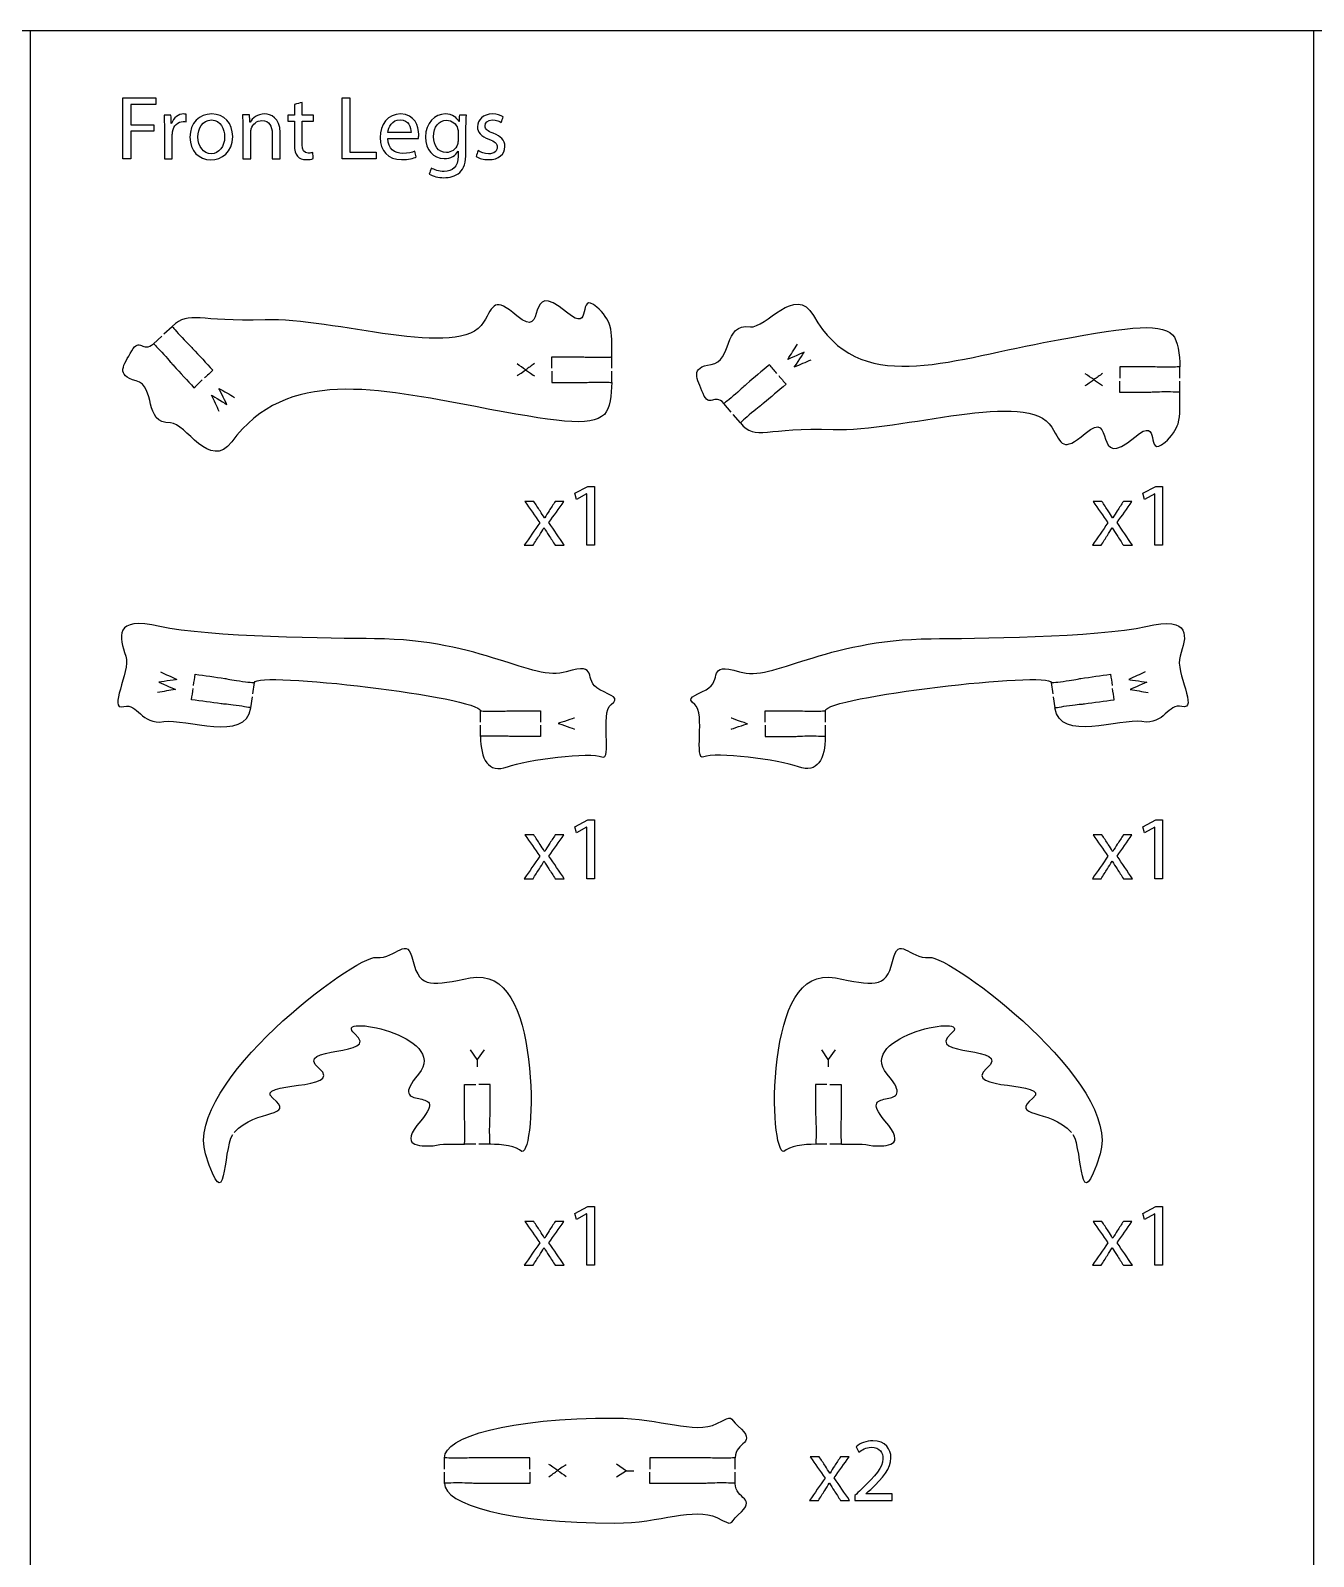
# Model space of a CAD drawing. Extents: x 0 to 710, y 0 to 350.
# Drawn here: x 440 to 590, y 171.9 to 350.4 of the extents above; entities that cross this region are included whole.
import ezdxf

# ---------------------------------------------------------------- set-up
doc = ezdxf.new("R2010")
doc.units = 0
doc.header["$MEASUREMENT"] = 0
doc.layers.add('DEFAULT', color=18, linetype='CONTINUOUS')

msp = doc.modelspace()

# ---------------------------------------------------------------- linework, layer by layer
at = {"layer": 'DEFAULT', "color": 18}
for points in [[(710, 0.35), (0, 0.35), (0, 350.35), (710, 350.35)], [(590, 160.35), (440, 160.35), (440, 350.35), (590, 350.35)]]:
    msp.add_lwpolyline(points, close=True, dxfattribs=at)
at = {"layer": 'DEFAULT', "color": 5}
for points in [[(450.8, 342.49), (454.65, 342.49), (454.65, 341.71), (451.72, 341.71), (451.72, 339.34), (454.42, 339.34), (454.42, 338.58), (451.72, 338.58), (451.72, 335.35), (450.8, 335.35)], [(476.43, 342.49), (477.35, 342.49), (477.35, 336.13), (480.4, 336.13), (480.4, 335.35), (476.43, 335.35)], [(505.03, 296.16), (505.01, 296.16), (503.82, 295.52), (503.64, 296.23), (505.14, 297.03), (505.93, 297.03), (505.93, 290.15), (505.03, 290.15)], [(571.46, 296.16), (571.44, 296.16), (570.24, 295.52), (570.06, 296.23), (571.57, 297.03), (572.36, 297.03), (572.36, 290.15), (571.46, 290.15)], [(505.03, 257.16), (505.01, 257.16), (503.82, 256.52), (503.64, 257.23), (505.14, 258.03), (505.93, 258.03), (505.93, 251.15), (505.03, 251.15)], [(571.46, 257.16), (571.44, 257.16), (570.24, 256.52), (570.06, 257.23), (571.57, 258.03), (572.36, 258.03), (572.36, 251.15), (571.46, 251.15)], [(505.03, 211.95), (505.01, 211.95), (503.82, 211.3), (503.64, 212.01), (505.14, 212.82), (505.93, 212.82), (505.93, 205.94), (505.03, 205.94)], [(571.46, 211.95), (571.44, 211.95), (570.24, 211.3), (570.06, 212.01), (571.57, 212.82), (572.36, 212.82), (572.36, 205.94), (571.46, 205.94)]]:
    msp.add_lwpolyline(points, close=True, dxfattribs=at)
at = {"layer": 'DEFAULT', "color": 1}
for points in [[(454.36, 313.72), (455.34, 314.62)], [(455.59, 314.86), (456.57, 315.75)], [(507.95, 310.85), (507.95, 312.18)], [(574.37, 309.7), (574.37, 311.03)], [(507.95, 309.18), (507.95, 310.51)], [(574.37, 308.03), (574.37, 309.35)], [(521.91, 305.73), (521.05, 306.74)], [(522.99, 304.45), (522.14, 305.46)], [(466, 272.78), (466.18, 274.09)], [(559.35, 274.09), (559.53, 272.78)], [(465.76, 271.12), (465.95, 272.43)], [(559.58, 272.43), (559.76, 271.12)], [(492.61, 269.47), (492.61, 270.79), (492.61, 270.8)], [(532.91, 270.8), (532.91, 269.47)], [(492.61, 267.8), (492.61, 269.12)], [(532.91, 269.12), (532.91, 267.8)], [(492.06, 220.09), (490.73, 220.09)], [(493.73, 220.09), (492.4, 220.09)], [(533.12, 220.1), (531.79, 220.1)], [(534.8, 220.1), (533.47, 220.1)], [(488.39, 182.1), (488.39, 183.43)], [(522.39, 182.1), (522.39, 183.43)], [(488.39, 180.43), (488.39, 181.75)], [(522.39, 180.43), (522.39, 181.75)]]:
    msp.add_lwpolyline(points, dxfattribs=at)
at = {"layer": 'DEFAULT', "color": 18}
for points in [[(492.22, 229.99), (491.44, 231.15)], [(493.02, 231.15), (492.22, 229.99), (492.22, 229.13)], [(533.27, 229.99), (532.5, 231.15)], [(534.08, 231.15), (533.27, 229.99), (533.27, 229.13)], [(508.53, 182.72), (509.69, 181.91), (510.55, 181.91)], [(509.69, 181.91), (508.53, 181.14)]]:
    msp.add_lwpolyline(points, dxfattribs=at)
at = {"layer": 'DEFAULT', "color": 5}
for points, knots in [([(471.77, 341.95), (471.77, 341.46), (471.77, 340.97), (471.77, 340.47), (472.21, 340.47), (472.66, 340.47), (473.1, 340.47), (473.1, 340.24), (473.1, 340), (473.1, 339.77), (472.66, 339.77), (472.21, 339.77), (471.77, 339.77), (471.77, 338.85), (471.77, 337.92), (471.77, 337), (471.77, 336.37), (471.95, 336.01), (472.47, 336.01), (472.71, 336.01), (472.89, 336.04), (473.01, 336.07), (473.02, 335.84), (473.04, 335.61), (473.05, 335.37), (472.87, 335.3), (472.58, 335.25), (472.23, 335.25), (471.79, 335.25), (471.44, 335.38), (471.22, 335.64), (470.96, 335.91), (470.86, 336.37), (470.86, 336.97), (470.86, 337.9), (470.86, 338.83), (470.86, 339.77), (470.6, 339.77), (470.33, 339.77), (470.07, 339.77), (470.07, 340), (470.07, 340.24), (470.07, 340.47), (470.33, 340.47), (470.6, 340.47), (470.86, 340.47), (470.86, 340.88), (470.86, 341.29), (470.86, 341.7), (471.16, 341.78), (471.47, 341.86), (471.77, 341.95)], [2.670674, 2.670674, 2.670674, 2.670674, 6.840674, 6.840674, 6.840674, 10.619674, 10.619674, 10.619674, 12.629674, 12.629674, 12.629674, 16.408674, 16.408674, 16.408674, 24.238674, 24.238674, 24.238674, 25.238674, 25.238674, 25.238674, 26.238674, 26.238674, 26.238674, 28.223305, 28.223305, 28.223305, 29.223305, 29.223305, 29.223305, 30.223305, 30.223305, 30.223305, 31.223305, 31.223305, 31.223305, 39.143305, 39.143305, 39.143305, 41.393305, 41.393305, 41.393305, 43.403305, 43.403305, 43.403305, 45.653305, 45.653305, 45.653305, 49.133305, 49.133305, 49.133305, 51.803979, 51.803979, 51.803979, 51.803979]), ([(455.65, 338.88), (455.65, 339.48), (455.64, 340), (455.61, 340.47), (455.88, 340.47), (456.15, 340.47), (456.42, 340.47), (456.43, 340.14), (456.45, 339.8), (456.46, 339.47), (456.47, 339.47), (456.48, 339.47), (456.5, 339.47), (456.73, 340.16), (457.29, 340.59), (457.92, 340.59), (458.02, 340.59), (458.1, 340.58), (458.18, 340.56), (458.18, 340.27), (458.18, 339.97), (458.18, 339.68), (458.09, 339.7), (457.99, 339.71), (457.86, 339.71), (457.21, 339.71), (456.74, 339.22), (456.61, 338.52), (456.59, 338.39), (456.57, 338.24), (456.57, 338.08), (456.57, 337.17), (456.57, 336.26), (456.57, 335.35), (456.27, 335.35), (455.96, 335.35), (455.65, 335.35), (455.65, 336.53), (455.65, 337.7), (455.65, 338.88)], [9.989, 9.989, 9.989, 9.989, 10.989, 10.989, 10.989, 13.298, 13.298, 13.298, 16.148421, 16.148421, 16.148421, 16.268421, 16.268421, 16.268421, 17.268421, 17.268421, 17.268421, 18.268421, 18.268421, 18.268421, 20.759421, 20.759421, 20.759421, 21.759421, 21.759421, 21.759421, 22.759421, 22.759421, 22.759421, 23.759421, 23.759421, 23.759421, 31.498421, 31.498421, 31.498421, 34.107421, 34.107421, 34.107421, 44.096421, 44.096421, 44.096421, 44.096421]), ([(463.64, 337.96), (463.64, 336.06), (462.33, 335.24), (461.09, 335.24), (459.7, 335.24), (458.64, 336.25), (458.64, 337.87), (458.64, 339.59), (459.76, 340.59), (461.18, 340.59), (462.65, 340.59), (463.64, 339.52), (463.64, 337.96)], [1, 1, 1, 1, 2, 2, 2, 3, 3, 3, 4, 4, 4, 5, 5, 5, 5]), ([(459.58, 337.9), (459.58, 336.78), (460.22, 335.94), (461.13, 335.94), (462.02, 335.94), (462.69, 336.77), (462.69, 337.92), (462.69, 338.79), (462.26, 339.89), (461.16, 339.89), (460.05, 339.89), (459.58, 338.88), (459.58, 337.9)], [0, 0, 0, 0, 1, 1, 1, 2, 2, 2, 3, 3, 3, 4, 4, 4, 4]), ([(464.82, 339.09), (464.82, 339.62), (464.81, 340.05), (464.77, 340.48), (465.05, 340.48), (465.32, 340.48), (465.6, 340.48), (465.62, 340.19), (465.64, 339.91), (465.65, 339.63), (465.66, 339.63), (465.67, 339.63), (465.67, 339.63), (465.93, 340.11), (466.52, 340.59), (467.37, 340.59), (468.08, 340.59), (469.18, 340.17), (469.18, 338.41), (469.18, 337.39), (469.18, 336.37), (469.18, 335.35), (468.87, 335.35), (468.56, 335.35), (468.25, 335.35), (468.25, 336.34), (468.25, 337.32), (468.25, 338.31), (468.25, 339.13), (467.94, 339.82), (467.06, 339.82), (466.45, 339.82), (465.97, 339.38), (465.81, 338.87), (465.77, 338.75), (465.75, 338.59), (465.75, 338.43), (465.75, 337.41), (465.75, 336.38), (465.75, 335.35), (465.44, 335.35), (465.13, 335.35), (464.82, 335.35), (464.82, 336.6), (464.82, 337.84), (464.82, 339.09)], [10.59, 10.59, 10.59, 10.59, 11.59, 11.59, 11.59, 13.93, 13.93, 13.93, 16.335681, 16.335681, 16.335681, 16.395681, 16.395681, 16.395681, 17.395681, 17.395681, 17.395681, 18.395681, 18.395681, 18.395681, 27.065681, 27.065681, 27.065681, 29.704681, 29.704681, 29.704681, 38.074681, 38.074681, 38.074681, 39.074681, 39.074681, 39.074681, 40.074681, 40.074681, 40.074681, 41.074681, 41.074681, 41.074681, 49.804681, 49.804681, 49.804681, 52.444681, 52.444681, 52.444681, 63.034681, 63.034681, 63.034681, 63.034681]), ([(481.76, 337.74), (481.78, 336.49), (482.59, 335.97), (483.52, 335.97), (484.18, 335.97), (484.59, 336.08), (484.94, 336.23), (484.99, 336.01), (485.04, 335.79), (485.09, 335.56), (484.77, 335.42), (484.2, 335.25), (483.39, 335.25), (481.81, 335.25), (480.87, 336.28), (480.87, 337.83), (480.87, 339.37), (481.78, 340.59), (483.27, 340.59), (484.95, 340.59), (485.39, 339.12), (485.39, 338.18), (485.39, 337.99), (485.37, 337.84), (485.36, 337.74), (484.16, 337.74), (482.96, 337.74), (481.76, 337.74)], [10.199, 10.199, 10.199, 10.199, 11.199, 11.199, 11.199, 12.199, 12.199, 12.199, 14.141602, 14.141602, 14.141602, 15.141602, 15.141602, 15.141602, 16.141602, 16.141602, 16.141602, 17.141602, 17.141602, 17.141602, 18.141602, 18.141602, 18.141602, 19.141602, 19.141602, 19.141602, 29.340602, 29.340602, 29.340602, 29.340602]), ([(484.49, 338.41), (484.5, 339), (484.25, 339.92), (483.2, 339.92), (482.26, 339.92), (481.85, 339.06), (481.77, 338.41), (482.68, 338.41), (483.58, 338.41), (484.49, 338.41)], [7.709, 7.709, 7.709, 7.709, 8.709, 8.709, 8.709, 9.709, 9.709, 9.709, 17.418, 17.418, 17.418, 17.418]), ([(490.96, 340.47), (490.94, 340.1), (490.91, 339.69), (490.91, 339.07), (490.91, 338.08), (490.91, 337.08), (490.91, 336.09), (490.91, 334.92), (490.68, 334.2), (490.18, 333.75), (489.69, 333.29), (488.97, 333.14), (488.32, 333.14), (487.71, 333.14), (487.03, 333.29), (486.62, 333.56), (486.7, 333.8), (486.77, 334.04), (486.85, 334.27), (487.19, 334.06), (487.72, 333.87), (488.35, 333.87), (489.31, 333.87), (490, 334.37), (490, 335.66), (490, 335.85), (490, 336.04), (490, 336.23), (490, 336.23), (489.99, 336.23), (489.98, 336.23), (489.7, 335.75), (489.15, 335.37), (488.35, 335.37), (487.08, 335.37), (486.17, 336.45), (486.17, 337.87), (486.17, 339.61), (487.31, 340.59), (488.48, 340.59), (489.37, 340.59), (489.86, 340.13), (490.08, 339.7), (490.09, 339.7), (490.09, 339.7), (490.1, 339.7), (490.11, 339.96), (490.13, 340.22), (490.14, 340.47), (490.41, 340.47), (490.69, 340.47), (490.96, 340.47)], [2.309, 2.309, 2.309, 2.309, 3.309, 3.309, 3.309, 11.738, 11.738, 11.738, 12.738, 12.738, 12.738, 13.738, 13.738, 13.738, 14.738, 14.738, 14.738, 16.852635, 16.852635, 16.852635, 17.852635, 17.852635, 17.852635, 18.852635, 18.852635, 18.852635, 20.472635, 20.472635, 20.472635, 20.531635, 20.531635, 20.531635, 21.531635, 21.531635, 21.531635, 22.531635, 22.531635, 22.531635, 23.531635, 23.531635, 23.531635, 24.531635, 24.531635, 24.531635, 24.592635, 24.592635, 24.592635, 26.78592, 26.78592, 26.78592, 29.09492, 29.09492, 29.09492, 29.09492]), ([(489.99, 338.45), (489.99, 338.61), (489.98, 338.75), (489.94, 338.88), (489.77, 339.42), (489.32, 339.86), (488.64, 339.86), (487.75, 339.86), (487.12, 339.11), (487.12, 337.92), (487.12, 336.92), (487.62, 336.08), (488.63, 336.08), (489.2, 336.08), (489.72, 336.44), (489.92, 337.04), (489.97, 337.19), (489.99, 337.37), (489.99, 337.53), (489.99, 337.84), (489.99, 338.15), (489.99, 338.45)], [2.61, 2.61, 2.61, 2.61, 3.61, 3.61, 3.61, 4.61, 4.61, 4.61, 5.61, 5.61, 5.61, 6.61, 6.61, 6.61, 7.61, 7.61, 7.61, 8.61, 8.61, 8.61, 11.22, 11.22, 11.22, 11.22]), ([(492.33, 336.31), (492.61, 336.13), (493.09, 335.93), (493.56, 335.93), (494.24, 335.93), (494.56, 336.27), (494.56, 336.7), (494.56, 337.14), (494.29, 337.38), (493.6, 337.64), (492.68, 337.97), (492.25, 338.47), (492.25, 339.09), (492.25, 339.91), (492.91, 340.59), (494.02, 340.59), (494.53, 340.59), (494.99, 340.44), (495.27, 340.27), (495.2, 340.05), (495.12, 339.82), (495.04, 339.6), (494.84, 339.72), (494.47, 339.89), (493.99, 339.89), (493.44, 339.89), (493.14, 339.58), (493.14, 339.19), (493.14, 338.77), (493.44, 338.58), (494.11, 338.33), (495, 337.99), (495.46, 337.54), (495.46, 336.78), (495.46, 335.88), (494.76, 335.25), (493.54, 335.25), (492.98, 335.25), (492.46, 335.38), (492.1, 335.6), (492.18, 335.83), (492.26, 336.07), (492.33, 336.31)], [2.115585, 2.115585, 2.115585, 2.115585, 3.115585, 3.115585, 3.115585, 4.115585, 4.115585, 4.115585, 5.115585, 5.115585, 5.115585, 6.115585, 6.115585, 6.115585, 7.115585, 7.115585, 7.115585, 8.115585, 8.115585, 8.115585, 10.145531, 10.145531, 10.145531, 11.145531, 11.145531, 11.145531, 12.145531, 12.145531, 12.145531, 13.145531, 13.145531, 13.145531, 14.145531, 14.145531, 14.145531, 15.145531, 15.145531, 15.145531, 16.145531, 16.145531, 16.145531, 18.261116, 18.261116, 18.261116, 18.261116]), ([(498.84, 295.27), (499.09, 294.91), (499.33, 294.54), (499.57, 294.17), (499.76, 293.89), (499.92, 293.62), (500.09, 293.34), (500.1, 293.34), (500.11, 293.34), (500.12, 293.34), (500.29, 293.64), (500.46, 293.91), (500.63, 294.18), (500.87, 294.55), (501.11, 294.91), (501.35, 295.27), (501.69, 295.27), (502.02, 295.27), (502.36, 295.27), (501.77, 294.45), (501.19, 293.62), (500.61, 292.8), (501.21, 291.92), (501.81, 291.03), (502.41, 290.15), (502.06, 290.15), (501.7, 290.15), (501.35, 290.15), (501.1, 290.54), (500.85, 290.92), (500.6, 291.31), (500.4, 291.6), (500.23, 291.89), (500.05, 292.2), (500.04, 292.2), (500.03, 292.2), (500.03, 292.2), (499.86, 291.89), (499.68, 291.61), (499.49, 291.31), (499.24, 290.92), (498.99, 290.54), (498.75, 290.15), (498.4, 290.15), (498.06, 290.15), (497.72, 290.15), (498.33, 291.02), (498.93, 291.9), (499.54, 292.77), (498.96, 293.6), (498.38, 294.44), (497.81, 295.27), (498.15, 295.27), (498.5, 295.27), (498.84, 295.27)], [0, 0, 0, 0, 3.743683, 3.743683, 3.743683, 4.743683, 4.743683, 4.743683, 4.833683, 4.833683, 4.833683, 5.833683, 5.833683, 5.833683, 9.536344, 9.536344, 9.536344, 12.386344, 12.386344, 12.386344, 20.974648, 20.974648, 20.974648, 30.043815, 30.043815, 30.043815, 33.043815, 33.043815, 33.043815, 36.945515, 36.945515, 36.945515, 37.945515, 37.945515, 37.945515, 38.006515, 38.006515, 38.006515, 39.006515, 39.006515, 39.006515, 42.892459, 42.892459, 42.892459, 45.801459, 45.801459, 45.801459, 54.830489, 54.830489, 54.830489, 63.475398, 63.475398, 63.475398, 66.415398, 66.415398, 66.415398, 66.415398]), ([(565.27, 295.27), (565.51, 294.91), (565.76, 294.54), (566, 294.17), (566.19, 293.89), (566.35, 293.62), (566.52, 293.34), (566.53, 293.34), (566.54, 293.34), (566.55, 293.34), (566.72, 293.64), (566.89, 293.91), (567.06, 294.18), (567.3, 294.55), (567.54, 294.91), (567.78, 295.27), (568.11, 295.27), (568.45, 295.27), (568.78, 295.27), (568.2, 294.45), (567.62, 293.62), (567.04, 292.8), (567.64, 291.92), (568.24, 291.03), (568.84, 290.15), (568.48, 290.15), (568.13, 290.15), (567.78, 290.15), (567.53, 290.54), (567.28, 290.92), (567.03, 291.31), (566.82, 291.6), (566.66, 291.89), (566.48, 292.2), (566.47, 292.2), (566.46, 292.2), (566.45, 292.2), (566.28, 291.89), (566.1, 291.61), (565.91, 291.31), (565.67, 290.92), (565.42, 290.54), (565.17, 290.15), (564.83, 290.15), (564.49, 290.15), (564.15, 290.15), (564.75, 291.02), (565.36, 291.9), (565.97, 292.77), (565.39, 293.6), (564.81, 294.44), (564.23, 295.27), (564.58, 295.27), (564.92, 295.27), (565.27, 295.27)], [0, 0, 0, 0, 3.743683, 3.743683, 3.743683, 4.743683, 4.743683, 4.743683, 4.833683, 4.833683, 4.833683, 5.833683, 5.833683, 5.833683, 9.536344, 9.536344, 9.536344, 12.386344, 12.386344, 12.386344, 20.974648, 20.974648, 20.974648, 30.043815, 30.043815, 30.043815, 33.043815, 33.043815, 33.043815, 36.945515, 36.945515, 36.945515, 37.945515, 37.945515, 37.945515, 38.006515, 38.006515, 38.006515, 39.006515, 39.006515, 39.006515, 42.892459, 42.892459, 42.892459, 45.801459, 45.801459, 45.801459, 54.830489, 54.830489, 54.830489, 63.475398, 63.475398, 63.475398, 66.415398, 66.415398, 66.415398, 66.415398]), ([(498.84, 256.27), (499.09, 255.91), (499.33, 255.54), (499.57, 255.17), (499.76, 254.89), (499.92, 254.62), (500.09, 254.34), (500.1, 254.34), (500.11, 254.34), (500.12, 254.34), (500.29, 254.64), (500.46, 254.91), (500.63, 255.18), (500.87, 255.55), (501.11, 255.91), (501.35, 256.27), (501.69, 256.27), (502.02, 256.27), (502.36, 256.27), (501.77, 255.45), (501.19, 254.62), (500.61, 253.8), (501.21, 252.92), (501.81, 252.03), (502.41, 251.15), (502.06, 251.15), (501.7, 251.15), (501.35, 251.15), (501.1, 251.54), (500.85, 251.92), (500.6, 252.31), (500.4, 252.6), (500.23, 252.89), (500.05, 253.19), (500.04, 253.19), (500.03, 253.19), (500.03, 253.19), (499.86, 252.89), (499.68, 252.61), (499.49, 252.31), (499.24, 251.92), (498.99, 251.54), (498.75, 251.15), (498.4, 251.15), (498.06, 251.15), (497.72, 251.15), (498.33, 252.02), (498.93, 252.89), (499.54, 253.77), (498.96, 254.6), (498.38, 255.44), (497.81, 256.27), (498.15, 256.27), (498.5, 256.27), (498.84, 256.27)], [0, 0, 0, 0, 3.743683, 3.743683, 3.743683, 4.743683, 4.743683, 4.743683, 4.833683, 4.833683, 4.833683, 5.833683, 5.833683, 5.833683, 9.536344, 9.536344, 9.536344, 12.386344, 12.386344, 12.386344, 20.975465, 20.975465, 20.975465, 30.044633, 30.044633, 30.044633, 33.044633, 33.044633, 33.044633, 36.94717, 36.94717, 36.94717, 37.94717, 37.94717, 37.94717, 38.00817, 38.00817, 38.00817, 39.00817, 39.00817, 39.00817, 42.894956, 42.894956, 42.894956, 45.803956, 45.803956, 45.803956, 54.833806, 54.833806, 54.833806, 63.478715, 63.478715, 63.478715, 66.418715, 66.418715, 66.418715, 66.418715]), ([(565.27, 256.27), (565.51, 255.91), (565.76, 255.54), (566, 255.17), (566.19, 254.89), (566.35, 254.62), (566.52, 254.34), (566.53, 254.34), (566.54, 254.34), (566.55, 254.34), (566.72, 254.64), (566.89, 254.91), (567.06, 255.18), (567.3, 255.55), (567.54, 255.91), (567.78, 256.27), (568.11, 256.27), (568.45, 256.27), (568.78, 256.27), (568.2, 255.45), (567.62, 254.62), (567.04, 253.8), (567.64, 252.92), (568.24, 252.03), (568.84, 251.15), (568.48, 251.15), (568.13, 251.15), (567.78, 251.15), (567.53, 251.54), (567.28, 251.92), (567.03, 252.31), (566.82, 252.6), (566.66, 252.89), (566.48, 253.19), (566.47, 253.19), (566.46, 253.19), (566.45, 253.19), (566.28, 252.89), (566.1, 252.61), (565.91, 252.31), (565.67, 251.92), (565.42, 251.54), (565.17, 251.15), (564.83, 251.15), (564.49, 251.15), (564.15, 251.15), (564.75, 252.02), (565.36, 252.89), (565.97, 253.77), (565.39, 254.6), (564.81, 255.44), (564.23, 256.27), (564.58, 256.27), (564.92, 256.27), (565.27, 256.27)], [0, 0, 0, 0, 3.743683, 3.743683, 3.743683, 4.743683, 4.743683, 4.743683, 4.833683, 4.833683, 4.833683, 5.833683, 5.833683, 5.833683, 9.536344, 9.536344, 9.536344, 12.386344, 12.386344, 12.386344, 20.975465, 20.975465, 20.975465, 30.044633, 30.044633, 30.044633, 33.044633, 33.044633, 33.044633, 36.94717, 36.94717, 36.94717, 37.94717, 37.94717, 37.94717, 38.00817, 38.00817, 38.00817, 39.00817, 39.00817, 39.00817, 42.894956, 42.894956, 42.894956, 45.803956, 45.803956, 45.803956, 54.833806, 54.833806, 54.833806, 63.478715, 63.478715, 63.478715, 66.418715, 66.418715, 66.418715, 66.418715]), ([(498.84, 211.06), (499.09, 210.69), (499.33, 210.32), (499.57, 209.96), (499.76, 209.67), (499.92, 209.41), (500.09, 209.12), (500.1, 209.12), (500.11, 209.12), (500.12, 209.12), (500.29, 209.43), (500.46, 209.69), (500.63, 209.97), (500.87, 210.33), (501.11, 210.7), (501.35, 211.06), (501.69, 211.06), (502.02, 211.06), (502.36, 211.06), (501.77, 210.23), (501.19, 209.41), (500.61, 208.58), (501.21, 207.7), (501.81, 206.82), (502.41, 205.94), (502.06, 205.94), (501.7, 205.94), (501.35, 205.94), (501.1, 206.32), (500.85, 206.71), (500.6, 207.09), (500.4, 207.39), (500.23, 207.67), (500.05, 207.98), (500.04, 207.98), (500.03, 207.98), (500.03, 207.98), (499.86, 207.67), (499.68, 207.4), (499.49, 207.09), (499.24, 206.71), (498.99, 206.32), (498.75, 205.94), (498.4, 205.94), (498.06, 205.94), (497.72, 205.94), (498.33, 206.81), (498.93, 207.68), (499.54, 208.55), (498.96, 209.39), (498.38, 210.22), (497.81, 211.06), (498.15, 211.06), (498.5, 211.06), (498.84, 211.06)], [0, 0, 0, 0, 3.743683, 3.743683, 3.743683, 4.743683, 4.743683, 4.743683, 4.833683, 4.833683, 4.833683, 5.833683, 5.833683, 5.833683, 9.536344, 9.536344, 9.536344, 12.386344, 12.386344, 12.386344, 20.975465, 20.975465, 20.975465, 30.044633, 30.044633, 30.044633, 33.044633, 33.044633, 33.044633, 36.94717, 36.94717, 36.94717, 37.94717, 37.94717, 37.94717, 38.00817, 38.00817, 38.00817, 39.00817, 39.00817, 39.00817, 42.894956, 42.894956, 42.894956, 45.803956, 45.803956, 45.803956, 54.833806, 54.833806, 54.833806, 63.478715, 63.478715, 63.478715, 66.418715, 66.418715, 66.418715, 66.418715]), ([(565.27, 211.06), (565.51, 210.69), (565.76, 210.32), (566, 209.96), (566.19, 209.67), (566.35, 209.41), (566.52, 209.12), (566.53, 209.12), (566.54, 209.12), (566.55, 209.12), (566.72, 209.43), (566.89, 209.69), (567.06, 209.97), (567.3, 210.33), (567.54, 210.7), (567.78, 211.06), (568.11, 211.06), (568.45, 211.06), (568.78, 211.06), (568.2, 210.23), (567.62, 209.41), (567.04, 208.58), (567.64, 207.7), (568.24, 206.82), (568.84, 205.94), (568.48, 205.94), (568.13, 205.94), (567.78, 205.94), (567.53, 206.32), (567.28, 206.71), (567.03, 207.09), (566.82, 207.39), (566.66, 207.67), (566.48, 207.98), (566.47, 207.98), (566.46, 207.98), (566.45, 207.98), (566.28, 207.67), (566.1, 207.4), (565.91, 207.09), (565.67, 206.71), (565.42, 206.32), (565.17, 205.94), (564.83, 205.94), (564.49, 205.94), (564.15, 205.94), (564.75, 206.81), (565.36, 207.68), (565.97, 208.55), (565.39, 209.39), (564.81, 210.22), (564.23, 211.06), (564.58, 211.06), (564.92, 211.06), (565.27, 211.06)], [0, 0, 0, 0, 3.743683, 3.743683, 3.743683, 4.743683, 4.743683, 4.743683, 4.833683, 4.833683, 4.833683, 5.833683, 5.833683, 5.833683, 9.536344, 9.536344, 9.536344, 12.386344, 12.386344, 12.386344, 20.975465, 20.975465, 20.975465, 30.044633, 30.044633, 30.044633, 33.044633, 33.044633, 33.044633, 36.94717, 36.94717, 36.94717, 37.94717, 37.94717, 37.94717, 38.00817, 38.00817, 38.00817, 39.00817, 39.00817, 39.00817, 42.894956, 42.894956, 42.894956, 45.803956, 45.803956, 45.803956, 54.833806, 54.833806, 54.833806, 63.478715, 63.478715, 63.478715, 66.418715, 66.418715, 66.418715, 66.418715]), ([(536.37, 178.43), (536.37, 178.62), (536.37, 178.81), (536.37, 179), (536.62, 179.23), (536.86, 179.47), (537.1, 179.71), (538.86, 181.38), (539.65, 182.27), (539.66, 183.3), (539.66, 184), (539.33, 184.65), (538.3, 184.65), (537.67, 184.65), (537.16, 184.33), (536.84, 184.07), (536.74, 184.29), (536.64, 184.5), (536.54, 184.72), (537.02, 185.13), (537.7, 185.42), (538.49, 185.42), (539.97, 185.42), (540.6, 184.41), (540.6, 183.42), (540.6, 182.15), (539.67, 181.12), (538.23, 179.73), (538.04, 179.56), (537.86, 179.39), (537.67, 179.22), (537.67, 179.21), (537.67, 179.21), (537.67, 179.2), (538.7, 179.2), (539.73, 179.2), (540.76, 179.2), (540.76, 178.94), (540.76, 178.68), (540.76, 178.43), (539.3, 178.43), (537.84, 178.43), (536.37, 178.43)], [12.449, 12.449, 12.449, 12.449, 14.069, 14.069, 14.069, 16.954308, 16.954308, 16.954308, 17.954308, 17.954308, 17.954308, 18.954308, 18.954308, 18.954308, 19.954308, 19.954308, 19.954308, 21.996101, 21.996101, 21.996101, 22.996101, 22.996101, 22.996101, 23.996101, 23.996101, 23.996101, 24.996101, 24.996101, 24.996101, 27.119853, 27.119853, 27.119853, 27.179853, 27.179853, 27.179853, 35.939853, 35.939853, 35.939853, 38.129853, 38.129853, 38.129853, 50.578853, 50.578853, 50.578853, 50.578853]), ([(532.2, 183.55), (532.45, 183.18), (532.69, 182.81), (532.93, 182.45), (533.12, 182.16), (533.28, 181.9), (533.45, 181.61), (533.46, 181.61), (533.47, 181.61), (533.48, 181.61), (533.65, 181.92), (533.82, 182.18), (533.99, 182.46), (534.23, 182.82), (534.47, 183.19), (534.71, 183.55), (535.05, 183.55), (535.38, 183.55), (535.72, 183.55), (535.13, 182.72), (534.55, 181.9), (533.97, 181.07), (534.57, 180.19), (535.17, 179.31), (535.77, 178.43), (535.42, 178.43), (535.06, 178.43), (534.71, 178.43), (534.46, 178.81), (534.21, 179.2), (533.96, 179.58), (533.76, 179.88), (533.59, 180.16), (533.41, 180.47), (533.4, 180.47), (533.4, 180.47), (533.39, 180.47), (533.22, 180.16), (533.04, 179.89), (532.85, 179.58), (532.6, 179.2), (532.35, 178.81), (532.11, 178.43), (531.77, 178.43), (531.42, 178.43), (531.08, 178.43), (531.69, 179.3), (532.29, 180.17), (532.9, 181.04), (532.32, 181.88), (531.74, 182.71), (531.17, 183.55), (531.51, 183.55), (531.86, 183.55), (532.2, 183.55)], [2.939, 2.939, 2.939, 2.939, 6.683236, 6.683236, 6.683236, 7.683236, 7.683236, 7.683236, 7.773236, 7.773236, 7.773236, 8.773236, 8.773236, 8.773236, 12.475897, 12.475897, 12.475897, 15.325897, 15.325897, 15.325897, 23.914777, 23.914777, 23.914777, 32.984771, 32.984771, 32.984771, 35.983771, 35.983771, 35.983771, 39.886855, 39.886855, 39.886855, 40.886855, 40.886855, 40.886855, 40.946855, 40.946855, 40.946855, 41.946855, 41.946855, 41.946855, 45.8331, 45.8331, 45.8331, 48.7431, 48.7431, 48.7431, 57.773522, 57.773522, 57.773522, 66.41843, 66.41843, 66.41843, 69.35743, 69.35743, 69.35743, 69.35743])]:
    msp.add_open_spline(points, degree=3, knots=knots, dxfattribs=at)
at = {"layer": 'DEFAULT', "color": 1}
for points, knots in [([(500.95, 310.85), (500.95, 311.3), (500.95, 311.74), (500.95, 312.18), (502.11, 312.18), (503.28, 312.18), (504.45, 312.18), (504.72, 312.18), (505.23, 312.13), (506.19, 312.13), (507.15, 312.13), (507.92, 312.15), (507.95, 312.18), (507.94, 313.77), (508.06, 314.75), (507.74, 315.85), (507.57, 316.46), (506.95, 317.37), (506.22, 317.99), (503.71, 320.11), (505.96, 314.63), (502.68, 317.41), (497.58, 321.73), (500.58, 313.83), (496.87, 316.98), (494.2, 319.24), (494.18, 318.25), (492.98, 316.24), (490.28, 311.71), (475.26, 316.83), (467.43, 316.52), (459.6, 316.21), (458.63, 317.66), (456.57, 315.75), (456.57, 315.71), (457.07, 315.13), (457.72, 314.44), (458.37, 313.73), (458.76, 313.38), (458.94, 313.18), (459.73, 312.33), (460.52, 311.47), (461.32, 310.61), (460.99, 310.31), (460.67, 310.01), (460.34, 309.72)], [0, 0, 0, 0, 3.75, 3.75, 3.75, 13.67, 13.67, 13.67, 14.67, 14.67, 14.67, 15.67, 15.67, 15.67, 16.67, 16.67, 16.67, 17.67, 17.67, 17.67, 18.67, 18.67, 18.67, 19.67, 19.67, 19.67, 20.67, 20.67, 20.67, 21.67, 21.67, 21.67, 22.67, 22.67, 22.67, 23.67, 23.67, 23.67, 24.67, 24.67, 24.67, 34.584197, 34.584197, 34.584197, 38.341869, 38.341869, 38.341869, 38.341869]), ([(527.25, 310.25), (526.97, 310.59), (526.68, 310.93), (526.39, 311.26), (525.5, 310.51), (524.61, 309.76), (523.72, 309), (523.52, 308.83), (523.16, 308.46), (522.42, 307.83), (521.7, 307.22), (521.09, 306.74), (521.05, 306.74), (519.97, 308.02), (519.38, 306.11), (518.64, 307.88), (517.9, 309.66), (517.07, 310.95), (519.59, 311.3), (522.06, 311.63), (520.95, 316.15), (524.16, 315.7), (525.91, 315.45), (529.46, 320.74), (531.54, 317.02), (536.83, 307.57), (547.09, 311.73), (558.45, 313.85), (567.75, 315.58), (571.92, 316.32), (573.53, 314.75), (574.15, 314.14), (574.38, 312.42), (574.37, 311.03), (574.37, 311), (573.59, 310.98), (572.62, 310.98), (571.66, 310.98), (571.14, 311.03), (570.87, 311.03), (569.71, 311.03), (568.54, 311.03), (567.37, 311.03), (567.37, 310.59), (567.37, 310.15), (567.37, 309.7)], [0, 0, 0, 0, 3.752932, 3.752932, 3.752932, 13.672257, 13.672257, 13.672257, 14.672257, 14.672257, 14.672257, 15.672257, 15.672257, 15.672257, 16.672257, 16.672257, 16.672257, 17.672257, 17.672257, 17.672257, 18.672257, 18.672257, 18.672257, 19.672257, 19.672257, 19.672257, 20.672257, 20.672257, 20.672257, 21.672257, 21.672257, 21.672257, 22.672257, 22.672257, 22.672257, 23.672257, 23.672257, 23.672257, 24.672257, 24.672257, 24.672257, 34.592257, 34.592257, 34.592257, 38.342257, 38.342257, 38.342257, 38.342257]), ([(500.95, 310.51), (500.95, 310.06), (500.95, 309.62), (500.95, 309.18), (502.11, 309.18), (503.28, 309.18), (504.45, 309.18), (504.72, 309.18), (505.23, 309.23), (506.2, 309.23), (507.16, 309.23), (507.95, 309.21), (507.95, 309.18), (507.95, 307.79), (507.72, 306.07), (507.1, 305.46), (505.5, 303.89), (501.32, 304.63), (492.02, 306.36), (480.66, 308.48), (469.92, 310.97), (463.52, 302.24), (461, 298.8), (458.12, 304.48), (456.36, 304.45), (453.11, 304.4), (454.76, 308.74), (452.35, 309.38), (449.89, 310.03), (450.88, 311.2), (451.83, 312.88), (452.77, 314.55), (453.13, 312.58), (454.36, 313.72), (454.4, 313.72), (454.94, 313.17), (455.59, 312.47), (456.24, 311.76), (456.55, 311.35), (456.74, 311.15), (457.53, 310.29), (458.32, 309.44), (459.11, 308.58), (459.44, 308.88), (459.76, 309.18), (460.08, 309.48)], [0, 0, 0, 0, 3.75, 3.75, 3.75, 13.670005, 13.670005, 13.670005, 14.670005, 14.670005, 14.670005, 15.670005, 15.670005, 15.670005, 16.670005, 16.670005, 16.670005, 17.670005, 17.670005, 17.670005, 18.670005, 18.670005, 18.670005, 19.670005, 19.670005, 19.670005, 20.670005, 20.670005, 20.670005, 21.670005, 21.670005, 21.670005, 22.670005, 22.670005, 22.670005, 23.670005, 23.670005, 23.670005, 24.670005, 24.670005, 24.670005, 34.591547, 34.591547, 34.591547, 38.335088, 38.335088, 38.335088, 38.335088]), ([(527.48, 309.99), (527.76, 309.65), (528.05, 309.31), (528.33, 308.98), (527.44, 308.22), (526.55, 307.47), (525.66, 306.72), (525.46, 306.54), (525.03, 306.25), (524.3, 305.62), (523.57, 305.01), (522.99, 304.49), (522.99, 304.45), (524.81, 302.31), (526.02, 304), (533.86, 303.69), (541.69, 303.38), (556.71, 308.49), (559.4, 303.97), (560.61, 301.96), (560.62, 300.97), (563.3, 303.23), (567.01, 306.38), (564.01, 298.48), (569.11, 302.79), (572.39, 305.58), (570.14, 300.09), (572.65, 302.21), (573.38, 302.84), (573.99, 303.75), (574.17, 304.36), (574.49, 305.46), (574.37, 306.43), (574.37, 308.03), (574.35, 308.06), (573.58, 308.08), (572.62, 308.08), (571.66, 308.08), (571.14, 308.03), (570.87, 308.03), (569.71, 308.03), (568.54, 308.03), (567.37, 308.03), (567.37, 308.47), (567.37, 308.91), (567.37, 309.35)], [0, 0, 0, 0, 3.752932, 3.752932, 3.752932, 13.672257, 13.672257, 13.672257, 14.672257, 14.672257, 14.672257, 15.672257, 15.672257, 15.672257, 16.672257, 16.672257, 16.672257, 17.672257, 17.672257, 17.672257, 18.672257, 18.672257, 18.672257, 19.672257, 19.672257, 19.672257, 20.672257, 20.672257, 20.672257, 21.672257, 21.672257, 21.672257, 22.672257, 22.672257, 22.672257, 23.672257, 23.672257, 23.672257, 24.672257, 24.672257, 24.672257, 34.592262, 34.592262, 34.592262, 38.352262, 38.352262, 38.352262, 38.352262]), ([(499.61, 269.12), (499.61, 268.68), (499.61, 268.24), (499.61, 267.8), (498.44, 267.8), (497.28, 267.8), (496.11, 267.8), (495.84, 267.8), (495.33, 267.84), (494.36, 267.84), (493.4, 267.84), (492.61, 267.82), (492.61, 267.8), (492.61, 265.2), (493.51, 263.38), (495.75, 264.24), (497.99, 265.09), (505.52, 266.01), (506.8, 265.4), (508.03, 264.81), (506.58, 270.53), (507.87, 271.52), (508.97, 272.36), (507.95, 272.5), (506.55, 273.25), (504.47, 274.35), (506.62, 276.58), (502.64, 275.35), (498.65, 274.12), (492.87, 279.12), (480.23, 279.22), (475.65, 279.26), (460.69, 279.38), (455.13, 280.65), (449.67, 281.9), (450.38, 279.4), (451.13, 277.18), (451.75, 275.33), (448.91, 270.74), (450.92, 271.29), (452.54, 271.74), (452.9, 269.11), (455.57, 269.52), (458.14, 269.91), (465.19, 267.08), (465.76, 271.12), (465.76, 271.14), (464.99, 271.28), (464.04, 271.41), (463.08, 271.55), (462.57, 271.57), (462.29, 271.61), (461.14, 271.77), (459.98, 271.93), (458.83, 272.09), (458.89, 272.53), (458.95, 272.97), (459.01, 273.4)], [0, 0, 0, 0, 3.76, 3.76, 3.76, 13.68, 13.68, 13.68, 14.68, 14.68, 14.68, 15.68, 15.68, 15.68, 16.68, 16.68, 16.68, 17.68, 17.68, 17.68, 18.68, 18.68, 18.68, 19.68, 19.68, 19.68, 20.68, 20.68, 20.68, 21.68, 21.68, 21.68, 22.68, 22.68, 22.68, 23.68, 23.68, 23.68, 24.68, 24.68, 24.68, 25.68, 25.68, 25.68, 26.68, 26.68, 26.68, 27.68, 27.68, 27.68, 28.68, 28.68, 28.68, 38.596491, 38.596491, 38.596491, 42.35266, 42.35266, 42.35266, 42.35266]), ([(525.91, 269.12), (525.91, 268.68), (525.91, 268.24), (525.91, 267.8), (527.08, 267.8), (528.25, 267.8), (529.41, 267.8), (529.69, 267.8), (530.2, 267.85), (531.16, 267.85), (532.13, 267.85), (532.91, 267.82), (532.91, 267.8), (532.91, 265.2), (532.02, 263.38), (529.78, 264.24), (527.54, 265.09), (520, 266.01), (518.73, 265.4), (517.5, 264.82), (518.95, 270.52), (517.66, 271.52), (516.56, 272.36), (517.58, 272.5), (518.98, 273.25), (521.05, 274.35), (518.91, 276.58), (522.89, 275.35), (526.87, 274.12), (532.66, 279.12), (545.3, 279.22), (549.88, 279.26), (564.83, 279.38), (570.4, 280.65), (575.85, 281.9), (575.15, 279.4), (574.4, 277.18), (573.77, 275.33), (576.62, 270.75), (574.61, 271.29), (572.99, 271.74), (572.63, 269.11), (569.95, 269.52), (567.38, 269.92), (560.33, 267.09), (559.76, 271.12), (559.76, 271.14), (560.54, 271.28), (561.49, 271.41), (562.45, 271.55), (562.96, 271.57), (563.23, 271.61), (564.39, 271.77), (565.54, 271.93), (566.7, 272.09), (566.63, 272.53), (566.57, 272.97), (566.51, 273.41)], [0, 0, 0, 0, 3.76, 3.76, 3.76, 13.68, 13.68, 13.68, 14.68, 14.68, 14.68, 15.68, 15.68, 15.68, 16.68, 16.68, 16.68, 17.68, 17.68, 17.68, 18.68, 18.68, 18.68, 19.68, 19.68, 19.68, 20.68, 20.68, 20.68, 21.68, 21.68, 21.68, 22.68, 22.68, 22.68, 23.68, 23.68, 23.68, 24.68, 24.68, 24.68, 25.68, 25.68, 25.68, 26.68, 26.68, 26.68, 27.68, 27.68, 27.68, 28.68, 28.68, 28.68, 38.596491, 38.596491, 38.596491, 42.35266, 42.35266, 42.35266, 42.35266]), ([(459.06, 273.75), (459.12, 274.19), (459.19, 274.63), (459.25, 275.06), (460.4, 274.9), (461.56, 274.74), (462.71, 274.58), (462.98, 274.54), (463.48, 274.42), (464.44, 274.28), (465.4, 274.15), (466.17, 274.06), (466.18, 274.09), (466.38, 275.49), (492.57, 272.37), (492.61, 270.79), (492.61, 270.77), (493.4, 270.74), (494.36, 270.74), (495.33, 270.74), (495.84, 270.79), (496.11, 270.79), (497.28, 270.79), (498.44, 270.79), (499.61, 270.79), (499.61, 270.35), (499.61, 269.91), (499.61, 269.47)], [0, 0, 0, 0, 3.756168, 3.756168, 3.756168, 13.682562, 13.682562, 13.682562, 14.682562, 14.682562, 14.682562, 15.682562, 15.682562, 15.682562, 16.692562, 16.692562, 16.692562, 17.692562, 17.692562, 17.692562, 18.692562, 18.692562, 18.692562, 28.612562, 28.612562, 28.612562, 32.362562, 32.362562, 32.362562, 32.362562]), ([(525.91, 269.47), (525.91, 269.91), (525.91, 270.35), (525.91, 270.8), (527.08, 270.8), (528.25, 270.8), (529.41, 270.8), (529.69, 270.8), (530.2, 270.75), (531.16, 270.75), (532.13, 270.75), (532.91, 270.77), (532.91, 270.8), (532.91, 272.37), (559.15, 275.49), (559.35, 274.09), (559.35, 274.06), (560.13, 274.15), (561.09, 274.28), (562.04, 274.42), (562.54, 274.54), (562.81, 274.58), (563.97, 274.74), (565.12, 274.9), (566.28, 275.06), (566.34, 274.63), (566.4, 274.19), (566.46, 273.75)], [0, 0, 0, 0, 3.75, 3.75, 3.75, 13.67, 13.67, 13.67, 14.67, 14.67, 14.67, 15.67, 15.67, 15.67, 16.67, 16.67, 16.67, 17.67, 17.67, 17.67, 18.67, 18.67, 18.67, 28.596394, 28.596394, 28.596394, 32.352562, 32.352562, 32.352562, 32.352562]), ([(463.6, 221.2), (462.43, 219.32), (462.97, 210.99), (460.47, 218.97), (457.89, 227.18), (477.99, 242.2), (480.43, 241.95), (482.87, 241.7), (484, 244.76), (484.74, 241.48), (485.48, 238.2), (487.15, 238.72), (491.42, 239.54), (495.7, 240.36), (497.52, 235.7), (498.23, 230.03), (498.94, 224.37), (498.26, 219.11), (497.45, 219.24), (496.84, 219.87), (495.12, 220.1), (493.73, 220.09), (493.71, 220.12), (493.68, 220.89), (493.68, 221.84), (493.69, 222.81), (493.73, 223.32), (493.73, 223.59), (493.73, 224.76), (493.73, 225.93), (493.73, 227.1), (493.29, 227.1), (492.85, 227.1), (492.41, 227.1)], [0, 0, 0, 0, 1, 1, 1, 2, 2, 2, 3, 3, 3, 4, 4, 4, 5, 5, 5, 6, 6, 6, 7, 7, 7, 8, 8, 8, 9, 9, 9, 18.93, 18.93, 18.93, 22.69, 22.69, 22.69, 22.69]), ([(533.11, 227.1), (532.67, 227.1), (532.23, 227.1), (531.79, 227.1), (531.79, 225.93), (531.79, 224.76), (531.79, 223.59), (531.79, 223.32), (531.84, 222.81), (531.84, 221.84), (531.85, 220.89), (531.82, 220.12), (531.8, 220.09), (530.41, 220.1), (528.69, 219.87), (528.08, 219.24), (527.26, 219.11), (526.58, 224.37), (527.3, 230.03), (528.01, 235.7), (529.83, 240.36), (534.1, 239.54), (538.38, 238.72), (540.05, 238.2), (540.79, 241.48), (541.53, 244.76), (542.65, 241.7), (545.09, 241.95), (547.54, 242.2), (567.63, 227.18), (565.06, 218.97), (562.55, 210.99), (563.09, 219.33), (561.92, 221.2)], [0, 0, 0, 0, 3.75, 3.75, 3.75, 13.680005, 13.680005, 13.680005, 14.680005, 14.680005, 14.680005, 15.680005, 15.680005, 15.680005, 16.680005, 16.680005, 16.680005, 17.680005, 17.680005, 17.680005, 18.680005, 18.680005, 18.680005, 19.680005, 19.680005, 19.680005, 20.680005, 20.680005, 20.680005, 21.680005, 21.680005, 21.680005, 22.680005, 22.680005, 22.680005, 22.680005]), ([(463.82, 221.47), (466.42, 224.34), (471.09, 223.16), (468.32, 225.5), (466.03, 227.45), (476.79, 226.36), (473.74, 228.95), (470.49, 231.71), (481.15, 230.27), (477.91, 233.01), (474.98, 235.5), (489.18, 232.8), (485.36, 228.3), (481.33, 223.54), (489.36, 227.24), (485.62, 222.84), (482.98, 219.72), (485.43, 219.91), (487.06, 219.9), (488.16, 220.21), (489.14, 220.1), (490.73, 220.1), (490.76, 220.1), (490.78, 220.88), (490.78, 221.85), (490.78, 222.81), (490.73, 223.33), (490.74, 223.6), (490.74, 224.76), (490.74, 225.93), (490.74, 227.1), (491.18, 227.1), (491.62, 227.1), (492.06, 227.1)], [0, 0, 0, 0, 1, 1, 1, 2, 2, 2, 3, 3, 3, 4, 4, 4, 5, 5, 5, 6, 6, 6, 7, 7, 7, 8, 8, 8, 9, 9, 9, 18.92, 18.92, 18.92, 22.67, 22.67, 22.67, 22.67]), ([(533.47, 227.1), (533.91, 227.1), (534.35, 227.1), (534.79, 227.1), (534.79, 225.93), (534.79, 224.76), (534.79, 223.6), (534.79, 223.33), (534.74, 222.81), (534.75, 221.85), (534.74, 220.88), (534.77, 220.1), (534.8, 220.1), (536.39, 220.1), (537.37, 220.21), (538.47, 219.9), (540.09, 219.91), (542.54, 219.72), (539.9, 222.84), (536.17, 227.24), (544.2, 223.54), (540.17, 228.3), (536.35, 232.8), (550.55, 235.5), (547.62, 233.01), (544.38, 230.27), (555.04, 231.71), (551.78, 228.95), (548.74, 226.36), (559.5, 227.45), (557.2, 225.5), (554.44, 223.16), (559.1, 224.34), (561.7, 221.47)], [0, 0, 0, 0, 3.75, 3.75, 3.75, 13.670005, 13.670005, 13.670005, 14.670005, 14.670005, 14.670005, 15.670005, 15.670005, 15.670005, 16.670005, 16.670005, 16.670005, 17.670005, 17.670005, 17.670005, 18.670005, 18.670005, 18.670005, 19.670005, 19.670005, 19.670005, 20.670005, 20.670005, 20.670005, 21.670005, 21.670005, 21.670005, 22.670005, 22.670005, 22.670005, 22.670005]), ([(498.39, 182.1), (498.39, 182.54), (498.39, 182.98), (498.39, 183.43), (496.22, 183.43), (494.05, 183.43), (491.89, 183.43), (491.62, 183.43), (491.1, 183.38), (490.14, 183.38), (489.17, 183.38), (488.39, 183.4), (488.39, 183.43), (488.39, 185.86), (495.79, 188.07), (508.33, 188.07), (513.65, 188.07), (517.57, 186.14), (520.23, 187.42), (522.39, 188.47), (521.53, 188.16), (522.74, 187.11), (525.12, 185.06), (522.39, 185.34), (522.39, 183.43), (522.39, 183.4), (521.6, 183.38), (520.64, 183.38), (519.67, 183.38), (519.16, 183.43), (518.89, 183.43), (516.72, 183.43), (514.56, 183.43), (512.39, 183.43), (512.39, 182.98), (512.39, 182.54), (512.39, 182.1)], [0, 0, 0, 0, 3.76, 3.76, 3.76, 22.19, 22.19, 22.19, 23.19, 23.19, 23.19, 24.19, 24.19, 24.19, 25.19, 25.19, 25.19, 26.19, 26.19, 26.19, 27.19, 27.19, 27.19, 28.19, 28.19, 28.19, 29.19, 29.19, 29.19, 30.19, 30.19, 30.19, 48.61, 48.61, 48.61, 52.37, 52.37, 52.37, 52.37]), ([(498.39, 181.75), (498.39, 181.31), (498.39, 180.87), (498.39, 180.43), (496.22, 180.43), (494.05, 180.43), (491.89, 180.43), (491.62, 180.43), (491.1, 180.48), (490.14, 180.48), (489.17, 180.48), (488.39, 180.46), (488.39, 180.43), (488.39, 177.99), (495.79, 175.78), (508.33, 175.78), (513.65, 175.78), (517.57, 177.72), (520.23, 176.42), (522.39, 175.38), (521.53, 175.69), (522.74, 176.74), (525.12, 178.78), (522.39, 178.52), (522.39, 180.43), (522.39, 180.45), (521.6, 180.48), (520.64, 180.48), (519.67, 180.48), (519.16, 180.43), (518.89, 180.43), (516.72, 180.43), (514.56, 180.43), (512.39, 180.43), (512.39, 180.87), (512.39, 181.31), (512.39, 181.75)], [0, 0, 0, 0, 3.75, 3.75, 3.75, 22.18, 22.18, 22.18, 23.18, 23.18, 23.18, 24.18, 24.18, 24.18, 25.18, 25.18, 25.18, 26.18, 26.18, 26.18, 27.18, 27.18, 27.18, 28.18, 28.18, 28.18, 29.18, 29.18, 29.18, 30.18, 30.18, 30.18, 48.6, 48.6, 48.6, 52.35, 52.35, 52.35, 52.35])]:
    msp.add_open_spline(points, degree=3, knots=knots, dxfattribs=at)
at = {"layer": 'DEFAULT', "color": 18}
for points, knots in [([(531.24, 311.81), (530.59, 311.54), (529.95, 311.26), (529.3, 310.98), (529.45, 311.2), (530.46, 312.74), (530.46, 312.74), (530.46, 312.74), (528.77, 312), (528.53, 311.89), (528.91, 312.48), (529.29, 313.08), (529.67, 313.67)], [0, 0, 0, 0, 5.999431, 5.999431, 5.999431, 6.999431, 6.999431, 6.999431, 7.999431, 7.999431, 7.999431, 13.997712, 13.997712, 13.997712, 13.997712]), ([(496.89, 309.99), (496.89, 309.99), (497.78, 310.57), (497.89, 310.67), (497.56, 310.9), (497.23, 311.13), (496.89, 311.36)], [0, 0, 0, 0, 1, 1, 1, 4.45798, 4.45798, 4.45798, 4.45798]), ([(498.91, 311.39), (498.57, 311.15), (498.23, 310.91), (497.89, 310.67), (498.01, 310.57), (498.91, 309.96), (498.91, 309.96)], [0, 0, 0, 0, 3.548245, 3.548245, 3.548245, 4.548245, 4.548245, 4.548245, 4.548245]), ([(563.32, 308.84), (563.32, 308.84), (564.21, 309.42), (564.32, 309.52), (563.99, 309.75), (563.65, 309.98), (563.32, 310.21)], [0, 0, 0, 0, 1, 1, 1, 4.45798, 4.45798, 4.45798, 4.45798]), ([(565.34, 310.24), (565, 310), (564.66, 309.76), (564.32, 309.52), (564.44, 309.42), (565.34, 308.81), (565.34, 308.81)], [0, 0, 0, 0, 3.548245, 3.548245, 3.548245, 4.548245, 4.548245, 4.548245, 4.548245]), ([(462.07, 305.79), (461.77, 306.43), (461.46, 307.07), (461.16, 307.7), (461.38, 307.56), (462.96, 306.62), (462.96, 306.62), (462.96, 306.62), (462.15, 308.27), (462.03, 308.5), (462.64, 308.15), (463.25, 307.8), (463.86, 307.45)], [0, 0, 0, 0, 6.000067, 6.000067, 6.000067, 7.000067, 7.000067, 7.000067, 8.000067, 8.000067, 8.000067, 13.998936, 13.998936, 13.998936, 13.998936]), ([(455.19, 275.35), (455.83, 275.05), (456.47, 274.75), (457.11, 274.44), (456.85, 274.41), (455.02, 274.14), (455.02, 274.14), (455.02, 274.14), (456.7, 273.38), (456.94, 273.28), (456.25, 273.16), (455.55, 273.05), (454.86, 272.93)], [0, 0, 0, 0, 5.999966, 5.999966, 5.999966, 6.999966, 6.999966, 6.999966, 7.999966, 7.999966, 7.999966, 13.999572, 13.999572, 13.999572, 13.999572]), ([(570.33, 275.35), (569.69, 275.05), (569.06, 274.75), (568.42, 274.44), (568.68, 274.41), (570.5, 274.14), (570.5, 274.14), (570.5, 274.14), (568.82, 273.38), (568.58, 273.28), (569.28, 273.16), (569.97, 273.05), (570.67, 272.93)], [0, 0, 0, 0, 5.999966, 5.999966, 5.999966, 6.999966, 6.999966, 6.999966, 7.999966, 7.999966, 7.999966, 13.999572, 13.999572, 13.999572, 13.999572]), ([(503.6, 269.94), (503.6, 269.94), (501.96, 269.39), (501.71, 269.32), (501.96, 269.25), (503.6, 268.65), (503.6, 268.65)], [0, 0, 0, 0, 1.02, 1.02, 1.02, 2.02, 2.02, 2.02, 2.02]), ([(521.93, 268.65), (521.93, 268.65), (523.56, 269.2), (523.82, 269.27), (523.57, 269.34), (521.93, 269.94), (521.93, 269.94)], [0, 0, 0, 0, 1.02, 1.02, 1.02, 2.02, 2.02, 2.02, 2.02]), ([(500.61, 181.21), (500.95, 181.46), (501.29, 181.7), (501.63, 181.94), (501.51, 182.03), (500.61, 182.64), (500.61, 182.64)], [0, 0, 0, 0, 3.548245, 3.548245, 3.548245, 4.548245, 4.548245, 4.548245, 4.548245]), ([(502.63, 182.61), (502.63, 182.61), (501.75, 182.03), (501.63, 181.94), (501.97, 181.71), (502.3, 181.47), (502.63, 181.24)], [0, 0, 0, 0, 1, 1, 1, 4.45798, 4.45798, 4.45798, 4.45798])]:
    msp.add_open_spline(points, degree=3, knots=knots, dxfattribs=at)

doc.saveas('drawing.dxf')
